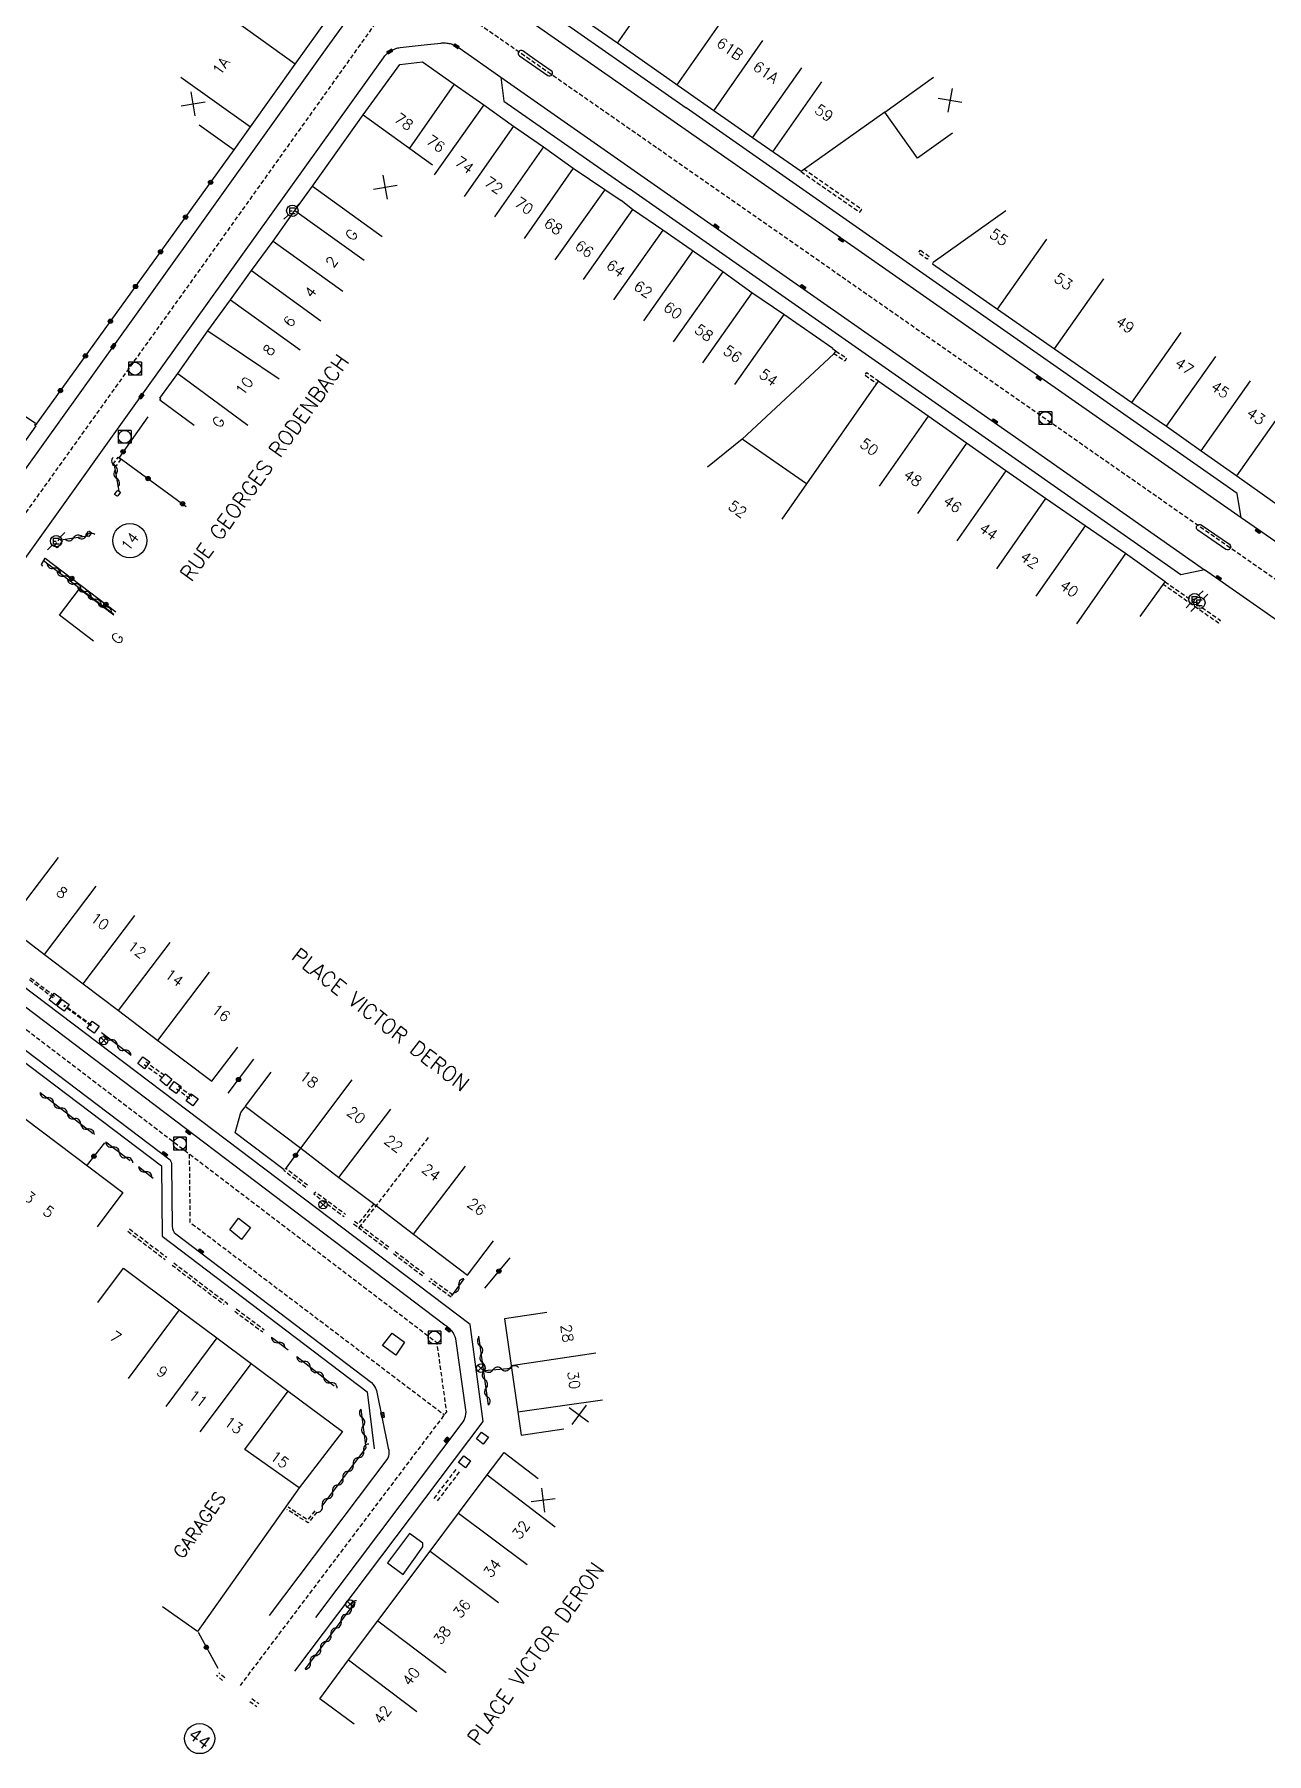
# Model space of a CAD drawing. Header units: millimetres. Extents: x 79000 to 80000, y 145000 to 146001.
# Drawn here: x 79543 to 79686.9, y 145018.3 to 145219.1 of the extents above; entities that cross this region are included whole.
import ezdxf
from ezdxf.enums import TextEntityAlignment as Align

# ---------------------------------------------------------------- set-up
doc = ezdxf.new("R2010")
doc.units = ezdxf.units.MM
doc.linetypes.add('DASHED', pattern=[0.75, 0.5, -0.25])
doc.layers.get('0').update_dxf_attribs({"linetype": 'CONTINUOUS'})
for name, color, linetype in [('W0001', 6, 'DASHED'), ('W0008', 7, 'CONTINUOUS'), ('W0017', 7, 'CONTINUOUS'), ('W0100', 7, 'CONTINUOUS'), ('W0112', 1, 'DASHED'), ('W0310', 3, 'CONTINUOUS'), ('W0322', 7, 'CONTINUOUS'), ('W0400', 7, 'CONTINUOUS'), ('W0420', 7, 'CONTINUOUS'), ('W0469', 7, 'CONTINUOUS'), ('W0471', 7, 'CONTINUOUS'), ('W0984', 7, 'CONTINUOUS'), ('W0989', 7, 'CONTINUOUS'), ('W0991', 7, 'CONTINUOUS'), ('W1102', 7, 'CONTINUOUS')]:
    doc.layers.add(name, color=color, linetype=linetype)
doc.styles.get("Standard").update_dxf_attribs({"font": 'romans.shx', "width": 0.85})

# ---------------------------------------------------------------- blocks, each defined once
blk = doc.blocks.new('T400')
for p, q in [((-0.15, 0.3), (0.15, 0.3)), ((-0.15, -0.25), (-0.15, 0.3)), ((-0.15, 0.15), (0.15, 0.15)), ((-0.15, 0), (0.15, 0)), ((0.15, 0.3), (0.15, -0.25)), ((-0.15, -0.15), (0.15, -0.15)), ((-0.15, -0.25), (-0.15, -0.3)), ((-0.15, -0.3), (0.15, -0.3)), ((0.15, -0.3), (0.15, -0.25))]:
    blk.add_line(p, q)
blk = doc.blocks.new('T420')
for p, q in [((0.75, 0.75), (-0.75, 0.75)), ((-0.75, 0.75), (-0.75, -0.75)), ((0.75, 0.75), (0.75, -0.75)), ((0.75, -0.75), (-0.75, -0.75))]:
    blk.add_line(p, q)
blk.add_ellipse((0, 0), major_axis=(-0.53, 0.53), ratio=1, start_param=3.926991, end_param=10.210176)
blk = doc.blocks.new('t112o')
at = {"color": 0, "linetype": 'Continuous'}
for p, q in [((-0.5, 0.5), (0.5, 0.5)), ((-0.5, -0.5), (-0.5, 0.5)), ((0.5, 0.5), (0.5, -0.5)), ((0.5, -0.5), (-0.5, -0.5))]:
    blk.add_line(p, q, dxfattribs=at)
blk = doc.blocks.new('t310o')
at = {"color": 0, "linetype": 'Continuous'}
for centre, start, end in [((-0.5, 0.38), 216.8699, 323.1304), ((0.5, -0.37), 36.8699, 143.1303)]:
    blk.add_arc(centre, 0.625, start, end, dxfattribs=at)
blk = doc.blocks.new('t322o')
at = {"color": 0, "linetype": 'Continuous'}
for radius in [0.25, 0.15]:
    blk.add_circle((0, 0), radius, dxfattribs=at)
blk = doc.blocks.new('t991o')
at = {"color": 0, "linetype": 'Continuous'}
for p, q in [((-1, 1), (1, -1)), ((-1, -1), (1, 1))]:
    blk.add_line(p, q, dxfattribs=at)
blk = doc.blocks.new('T471')
for p, q in [((-0.333334, 0.333334), (-0.333334, -0.333334)), ((-0.333334, 0.333334), (0.333334, 0.333334)), ((-0.333334, 0), (0, 0)), ((0.500001, 0.500001), (1.000002, 1.000002)), ((-0.500001, -0.500001), (-1.000002, -1.000002)), ((-0.333334, -0.333334), (0.333334, -0.333334))]:
    blk.add_line(p, q)
blk.add_ellipse((0, 0), major_axis=(0.471405, 0.471405), ratio=1, start_param=5.4977871438, end_param=11.780972451)
blk = doc.blocks.new('T469')
at = {"color": 0, "linetype": 'Continuous', "flags": 128}
for points in [[(-0.35, 0.35), (0.35, -0.35)], [(-0.35, -0.35), (0.35, 0.35)]]:
    blk.add_lwpolyline(points, dxfattribs=at)
at = {"color": 0, "linetype": 'Continuous'}
blk.add_circle((0, 0), 0.5, dxfattribs=at)

msp = doc.modelspace()

# ---------------------------------------------------------------- linework, layer by layer
at = {"layer": 'W0001', "flags": 128}
for points in [[(79516.13, 145275.16), (79615.82, 145205.8)], [(79503.14, 145108.97), (79561.9, 145191.02), (79586.83, 145225.97)], [(79615.82, 145205.8), (79855.84, 145038.37)], [(79567.05, 145026.24), (79591.16, 145058.22), (79590.03, 145066.26), (79534.74, 145108.4)], [(79561.08, 145088.32), (79561.16, 145080.37), (79590.89, 145057.87)]]:
    msp.add_lwpolyline(points, dxfattribs=at)
at = {"layer": 'W0008'}
for points in [[(79636.78, 145347.72), (79614.6, 145323.24), (79583.91, 145289.31), (79563.44, 145266.7), (79555.25, 145257.67, 0.090544), (79554.84, 145257, 0.050764), (79554.46, 145255.65, 0.078112), (79554.44, 145254.41, 0.093316), (79554.77, 145253.43, 0.044379), (79555.44, 145252.45, 0.069638), (79556.01, 145251.93), (79558.65, 145250.13), (79561.3, 145250.79), (79575.96, 145240.63), (79576.53, 145237.65), (79581.48, 145234.2), (79584.47, 145234.69), (79595.43, 145227.06), (79595.9, 145224.16), (79601.67, 145220.14), (79604.4, 145220.8), (79619.12, 145210.53)], [(79513.56, 145271.51), (79546.26, 145248.65), (79558.9, 145239.82), (79559.08, 145238.25), (79569.45, 145231.09), (79572.32, 145231.66), (79577.29, 145228.21, -0.037529), (79577.75, 145227.84, -0.044141), (79578.08, 145227.46, -0.05713), (79578.33, 145227.03, -0.052244), (79578.49, 145226.52), (79579.38, 145222.12, -0.055928), (79579.43, 145221.55, -0.055709), (79579.36, 145220.98, -0.045694), (79579.17, 145220.45, -0.048704), (79578.91, 145220), (79577.17, 145217.58), (79556.77, 145189.04), (79531.19, 145153.36), (79522.84, 145141.7), (79511.25, 145125.49), (79500.7, 145110.72)], [(79536.16, 145149.86), (79554.08, 145174.89), (79583.76, 145216.38, -0.05351), (79584.13, 145216.8, -0.046716), (79584.65, 145217.19, -0.051216), (79585.21, 145217.45, -0.062879), (79585.7, 145217.56), (79588.51, 145217.87), (79590.46, 145218.1, -0.044302), (79591.03, 145218.11, -0.049238), (79591.54, 145218.03, -0.04818), (79592.05, 145217.84, -0.039889), (79592.61, 145217.52), (79597.48, 145214.11), (79597.82, 145211.31), (79612.51, 145201.07)]]:
    msp.add_lwpolyline(points, format="xyb", dxfattribs=at)
at = {"layer": 'W0008', "flags": 128}
for points in [[(79799.35, 145243.95), (79792.08, 145237.79), (79779.85, 145227.38), (79744.57, 145197.47), (79721.55, 145177.97), (79703.89, 145162.99), (79698.98, 145158.88, -0.044144), (79698.49, 145158.54, -0.049931), (79698.01, 145158.32, -0.047065), (79697.46, 145158.2, -0.03493), (79696.69, 145158.15), (79691.72, 145158.18, -0.042892), (79690.96, 145158.25, -0.044765), (79690.26, 145158.44, -0.025058), (79689.73, 145158.67, -0.037391), (79689.4, 145158.86), (79683.95, 145162.64), (79683.49, 145165.5), (79619.12, 145210.53)], [(79533.53, 145106.81), (79558.84, 145087.67, -0.114252), (79559.01, 145087.08), (79559.08, 145079.87), (79559.11, 145079.62), (79559.2, 145079.39), (79559.34, 145079.18), (79559.52, 145079.01), (79582.38, 145061.63), (79582.56, 145061.42), (79582.72, 145061.2), (79582.85, 145060.97), (79582.95, 145060.73), (79584.32, 145053.96), (79584.38, 145053.74), (79584.41, 145053.51), (79584.41, 145053.28), (79584.36, 145053.04), (79584.28, 145052.82), (79570.43, 145034.43)]]:
    msp.add_lwpolyline(points, format="xyb", dxfattribs=at)
for points in [[(79683.95, 145162.64), (79636.77, 145195.63), (79601.66, 145220.12)], [(79597.47, 145214.11), (79625.91, 145194.2), (79633.64, 145188.81), (79659.52, 145170.71), (79679.68, 145156.57)], [(79783.27, 145084.33), (79825.19, 145055.14), (79856.17, 145033.53), (79853.22, 145033.05), (79783.9, 145081.38), (79783.27, 145084.33), (79777.47, 145088.34), (79774.46, 145087.95), (79708.22, 145134.15), (79707.65, 145137), (79701.95, 145141.02), (79699.03, 145140.55), (79689.87, 145146.96), (79689.49, 145149.73), (79679.68, 145156.57), (79676.91, 145155.98), (79612.51, 145201.07)], [(79573.43, 145027.94), (79595.43, 145057.08), (79593.9, 145068.41), (79521.91, 145122.86)], [(79575.85, 145034.2), (79593.08, 145057.04), (79593.2, 145057.25), (79593.29, 145057.47), (79593.36, 145057.7), (79593.4, 145057.96), (79593.41, 145058.21), (79593.39, 145058.47), (79592.26, 145066.47), (79592.22, 145066.73), (79592.14, 145066.99), (79592.04, 145067.23), (79591.9, 145067.47), (79591.74, 145067.68), (79591.56, 145067.88), (79591.36, 145068.05), (79591.15, 145068.21), (79590.92, 145068.35), (79535.95, 145109.99)], [(79532.82, 145105.87), (79557.84, 145086.95), (79557.92, 145078.76), (79581.87, 145060.54), (79582.68, 145053.91)]]:
    msp.add_lwpolyline(points, dxfattribs=at)
for points in [[(79600.8, 145216.66), (79600.05, 145217.18, 0.192929), (79599.78, 145217.24, 0.201413), (79599.56, 145217.1, 0.20317), (79599.5, 145216.84, 0.197595), (79599.65, 145216.61), (79602.96, 145214.3, 0.195488), (79603.21, 145214.25, 0.187944), (79603.44, 145214.38, 0.20509), (79603.51, 145214.65, 0.208214), (79603.37, 145214.87), (79601.85, 145215.92)], [(79679.27, 145161.82), (79682.57, 145159.56, -0.414214), (79682.67, 145159.07), (79682.66, 145159.06, -0.414214), (79682.17, 145158.96), (79678.87, 145161.22, -0.414214), (79678.78, 145161.71), (79678.79, 145161.73, -0.414214)]]:
    msp.add_lwpolyline(points, format="xyb", close=True, dxfattribs=at)
for points in [[(79566.82, 145080.86), (79568.24, 145079.76), (79567.2, 145078.37), (79565.81, 145079.47)], [(79583.65, 145065.96), (79584.8, 145067.43), (79586.24, 145066.35), (79585.22, 145064.86)]]:
    msp.add_lwpolyline(points, close=True, dxfattribs=at)
at = {"layer": 'W0017', "flags": 128}
msp.add_lwpolyline([(79572.18, 145086.49), (79566.44, 145090.82), (79567.09, 145093.19), (79567.6, 145093.84)], dxfattribs=at)
msp.add_lwpolyline([(79586.05, 145039.24), (79588.38, 145042.44), (79588.36, 145042.87), (79586.79, 145044), (79584.24, 145040.58)], close=True, dxfattribs=at)
at = {"layer": 'W0100', "flags": 128}
for points in [[(79620.03, 145211.83), (79611.1, 145218.08), (79607.09, 145220.84), (79603.63, 145223.24), (79600.52, 145225.44), (79592.81, 145230.83), (79587.09, 145234.82), (79582.57, 145237.97), (79578.97, 145240.45), (79571.85, 145245.41), (79566.12, 145249.41), (79561.18, 145252.87), (79561.25, 145252.97), (79561.12, 145253.05), (79564.47, 145256.76)], [(79562.25, 145208.53), (79566.33, 145205.64), (79568.23, 145208.32), (79573.47, 145215.62), (79577.32, 145221.01), (79577.4, 145221.02), (79576.93, 145223.89), (79576.85, 145223.88), (79570.08, 145228.6), (79565.23, 145231.98), (79560.54, 145235.18), (79556.8, 145237.76), (79553.96, 145233.65)], [(79561.66, 145173.42), (79557.64, 145176.39), (79557.75, 145176.53), (79557.66, 145176.6), (79559.74, 145179.49), (79563.27, 145184.47), (79565.92, 145188.11), (79568.35, 145191.52), (79570.89, 145194.94), (79573.41, 145198.55), (79575.49, 145201.37), (79581.38, 145209.7), (79585.67, 145215.58), (79588.32, 145215.89), (79592.03, 145213.28), (79595.48, 145210.86), (79598.94, 145208.38), (79602.46, 145205.98), (79605.93, 145203.48), (79611.55, 145199.7)], [(79650.23, 145207.56), (79646.16, 145204.65), (79642.32, 145210.04), (79632.55, 145203.08), (79626.89, 145207.01), (79622.35, 145210.19), (79620.03, 145211.83)], [(79636.37, 145181.77), (79636.61, 145182.12), (79636.23, 145182.39), (79636.25, 145182.41), (79630.54, 145186.38), (79626.81, 145188.91), (79623.39, 145191.36), (79616.41, 145196.26), (79612.87, 145198.64), (79611.55, 145199.7)], [(79656.48, 145198.51), (79647.99, 145192.46), (79647.88, 145192.3), (79655.49, 145187.03), (79662.13, 145182.39), (79671.17, 145176.13), (79675.23, 145173.33), (79679.29, 145170.47), (79683.45, 145167.56), (79687.6, 145164.6), (79693.72, 145160.33), (79697.02, 145160.32), (79702.5, 145165), (79704.99, 145167.15), (79709.5, 145170.93), (79713.99, 145174.67), (79725.54, 145184.36), (79731.39, 145189.39), (79735.26, 145192.64), (79732.03, 145196.46)], [(79672.17, 145151.1), (79675.06, 145155.18), (79670.43, 145158.46), (79665.71, 145161.71), (79661.11, 145164.9), (79656.47, 145168.14), (79651.88, 145171.36), (79647.39, 145174.53), (79641.56, 145178.61), (79633.16, 145166.6), (79625.67, 145171.83), (79636.39, 145181.79)], [(79525.48, 145157.38), (79529.54, 145154.46), (79533.49, 145159.97), (79537.04, 145164.87), (79537.16, 145164.89), (79543.22, 145173.37), (79543.04, 145173.48), (79543.14, 145173.64), (79538.98, 145176.41)], [(79625.67, 145171.83), (79621.62, 145168.56)], [(79633.16, 145166.6), (79630.3, 145162.5)], [(79549.91, 145148.24), (79545.93, 145151.27), (79548.28, 145154.36), (79552.26, 145151.33)], [(79539.77, 145115.01), (79544.16, 145111.65), (79548.68, 145108.23), (79552.82, 145105.09), (79557.42, 145101.61), (79563.74, 145096.83), (79566.76, 145100.82)], [(79570.63, 145097.9), (79567.62, 145093.91), (79574.1, 145089.01), (79578.57, 145085.6), (79582.91, 145082.31), (79587.29, 145078.96), (79593.6, 145074.2), (79596.61, 145078.19)], [(79536.96, 145089.91), (79539.97, 145093.91), (79553.33, 145083.85), (79550.32, 145079.85)], [(79550.42, 145070.99), (79553.41, 145075), (79559.91, 145070.15), (79564.32, 145066.87), (79568.31, 145063.88), (79572.65, 145060.63), (79579, 145055.91), (79573.91, 145049.34), (79562.03, 145032.56), (79557.95, 145035.45)], [(79602.83, 145069.82), (79597.89, 145069.09), (79598.69, 145063.65), (79599.47, 145058.21), (79599.87, 145055.5), (79604.82, 145056.23)], [(79580.35, 145021.73), (79576.32, 145024.69), (79579.68, 145029.27), (79583.11, 145033.81), (79589.21, 145041.95), (79592.54, 145046.38), (79595.88, 145050.86), (79597.88, 145053.48), (79601.85, 145050.44)]]:
    msp.add_lwpolyline(points, dxfattribs=at)
at = {"layer": 'W0112', "flags": 128}
for points in [[(79632.55, 145203.08), (79639.4, 145198.33), (79639.63, 145198.66), (79632.89, 145203.32)], [(79636.61, 145182.12), (79637.87, 145181.28), (79637.65, 145180.94), (79636.39, 145181.79)], [(79675.06, 145155.18), (79681.53, 145150.66), (79681.31, 145150.33), (79674.83, 145154.86)], [(79545.2, 145106.56), (79542.33, 145108.74)], [(79545.34, 145106.74), (79542.47, 145108.93)], [(79549.61, 145103.29), (79546.45, 145105.62)], [(79549.67, 145103.37), (79546.51, 145105.7)], [(79557.96, 145097.21), (79555.8, 145098.76)], [(79558.18, 145097.51), (79556.01, 145099.06)], [(79561.17, 145094.77), (79559.61, 145095.92)], [(79561.39, 145095.07), (79559.83, 145096.22)], [(79588.98, 145090.25), (79582.91, 145082.31), (79580.84, 145079.72), (79580.22, 145080.18)], [(79574.71, 145084.43), (79572.12, 145086.42)], [(79574.9, 145084.68), (79572.32, 145086.67)], [(79575.86, 145083.89), (79575.63, 145083.67), (79576.47, 145083.04), (79579.16, 145081.03)], [(79576.12, 145083.7), (79576.66, 145083.3), (79579.35, 145081.29)], [(79582.65, 145082.5), (79580.78, 145080.16), (79580.4, 145080.44)], [(79554.1, 145079.59), (79558.46, 145076.28)], [(79584.22, 145077.19), (79580.84, 145079.7)], [(79584.41, 145077.44), (79581.03, 145079.95)], [(79553.9, 145079.33), (79558.26, 145076.02)], [(79559.27, 145075.63), (79565.54, 145070.87), (79565.37, 145070.59)], [(79588.32, 145074.09), (79584.95, 145076.66)], [(79588.52, 145074.34), (79585.14, 145076.91)], [(79559.07, 145075.37), (79565.11, 145070.79), (79565.1, 145070.76)], [(79591.69, 145071.61), (79589.08, 145073.5)], [(79591.88, 145071.86), (79589.26, 145073.76)], [(79566.39, 145069.98), (79569.66, 145067.55)], [(79566.58, 145070.24), (79569.85, 145067.81)], [(79589.69, 145048.11), (79592.33, 145051.58)], [(79590.08, 145047.82), (79592.72, 145051.28)], [(79575.97, 145046.5), (79574.99, 145045.24), (79572.48, 145046.83)], [(79575.75, 145046.67), (79574.92, 145045.61), (79572.63, 145047.07)], [(79564.98, 145026.83), (79564.28, 145027.42)], [(79565.24, 145027.14), (79564.54, 145027.73)], [(79568.15, 145024.4), (79568.97, 145023.82)], [(79568.38, 145024.73), (79569.2, 145024.15)]]:
    msp.add_lwpolyline(points, dxfattribs=at)
for points in [[(79646.49, 145193.9), (79647.51, 145193.17), (79647.28, 145192.85), (79646.26, 145193.58)], [(79641.58, 145178.65), (79641.35, 145178.32), (79639.98, 145179.3), (79640.21, 145179.62)]]:
    msp.add_lwpolyline(points, close=True, dxfattribs=at)
at = {"layer": 'W0112'}
for points in [[(79553.11, 145169.49), (79552.51, 145168.67), (79552.19, 145168.9), (79552.78, 145169.72)], [(79553.04, 145165.63), (79552.7, 145165.15), (79552.37, 145165.38), (79552.72, 145165.87)], [(79546.25, 145159.94), (79545.66, 145159.12), (79545.33, 145159.35), (79545.93, 145160.18)], [(79549.67, 145160.88), (79549.32, 145160.41), (79549, 145160.65), (79549.36, 145161.12)]]:
    msp.add_lwpolyline(points, close=True, dxfattribs=at)
at = {"layer": 'W0310', "flags": 128}
for points in [[(79552.88, 145165.75), (79552.35, 145168.78)], [(79546.09, 145160.06), (79549.16, 145160.53)], [(79544.05, 145157.65), (79552.29, 145151.38)], [(79554.28, 145099.84), (79550.82, 145102.49)], [(79543.66, 145095.51), (79549.86, 145090.74)], [(79551.33, 145089.75), (79554.17, 145087.56)], [(79555.17, 145086.87), (79556.87, 145085.5)], [(79593.16, 145073.76), (79591.72, 145071.79)], [(79570.69, 145066.93), (79572.62, 145065.45)], [(79596.04, 145059.01), (79594.9, 145067.06)], [(79573.64, 145064.69), (79578.01, 145061.27)], [(79595.55, 145063.04), (79598.69, 145063.33)], [(79581.14, 145058.53), (79581.71, 145054.02), (79576.54, 145047.17)], [(79574.63, 145028.16), (79580.52, 145036.01)]]:
    msp.add_lwpolyline(points, dxfattribs=at)
at = {"layer": 'W0322', "flags": 128}
for points in [[(79543.11, 145173.44), (79566.33, 145205.64)], [(79556.26, 145174.43), (79552.89, 145169.69), (79560.73, 145163.98)], [(79543.97, 145157.01), (79543.82, 145157.21), (79544.27, 145157.92), (79552.5, 145151.66)], [(79565.63, 145095.45), (79568.64, 145099.4)], [(79572.32, 145086.57), (79574.1, 145089.01), (79580.13, 145096.99)], [(79551.19, 145089.66), (79549.16, 145087.07)], [(79598.53, 145076.2), (79595.58, 145072.65)], [(79562.12, 145032.49), (79564.43, 145028.29)]]:
    msp.add_lwpolyline(points, dxfattribs=at)
at = {"layer": 'W1102', "flags": 128}
for points in [[(79611.1, 145218.08), (79616.81, 145226.29)], [(79573.47, 145215.62), (79565.17, 145221.57)], [(79618.06, 145213.21), (79623.79, 145221.41)], [(79622.35, 145210.19), (79628.08, 145218.39)], [(79560.09, 145214.12), (79568.23, 145208.32)], [(79626.89, 145207.01), (79632.62, 145215.21)], [(79642.32, 145210.04), (79648.02, 145214.1)], [(79592.03, 145213.28), (79586.79, 145205.81)], [(79629.24, 145205.38), (79634.97, 145213.58)], [(79595.48, 145210.86), (79589.69, 145202.71)], [(79581.38, 145209.7), (79589.5, 145203.86)], [(79598.94, 145208.38), (79593.2, 145200.19)], [(79602.46, 145205.98), (79596.72, 145197.79)], [(79605.93, 145203.48), (79600.21, 145195.27)], [(79575.49, 145201.37), (79583.6, 145195.52)], [(79609.57, 145200.93), (79603.8, 145192.76)], [(79573.41, 145198.55), (79581.53, 145192.72)], [(79612.87, 145198.64), (79607.1, 145190.47)], [(79616.41, 145196.26), (79610.64, 145188.09)], [(79570.89, 145194.94), (79579.01, 145189.1)], [(79655.49, 145187.03), (79661.25, 145195.2)], [(79619.9, 145193.81), (79614.13, 145185.64)], [(79568.35, 145191.52), (79576.44, 145185.64)], [(79623.39, 145191.36), (79617.62, 145183.19)], [(79662.13, 145182.39), (79667.9, 145190.57)], [(79565.92, 145188.11), (79574.03, 145182.26)], [(79626.81, 145188.91), (79621.04, 145180.74)], [(79630.54, 145186.38), (79624.77, 145178.21)], [(79563.27, 145184.47), (79571.57, 145178.88)], [(79671.17, 145176.13), (79676.94, 145184.3)], [(79675.23, 145173.33), (79681, 145181.5)], [(79559.74, 145179.49), (79567.91, 145173.45)], [(79679.29, 145170.47), (79685.05, 145178.64)], [(79647.39, 145174.53), (79641.67, 145166.33)], [(79683.45, 145167.56), (79689.22, 145175.73)], [(79651.88, 145171.36), (79646.16, 145163.16)], [(79656.47, 145168.14), (79650.75, 145159.94)], [(79661.11, 145164.9), (79655.38, 145156.7)], [(79665.71, 145161.71), (79659.98, 145153.51)], [(79670.43, 145158.46), (79664.7, 145150.26)], [(79539.77, 145115.01), (79545.8, 145122.98)], [(79544.16, 145111.65), (79550.21, 145119.62)], [(79548.68, 145108.23), (79554.73, 145116.19)], [(79552.82, 145105.09), (79558.86, 145113.06)], [(79557.42, 145101.61), (79563.45, 145109.59)], [(79578.57, 145085.6), (79584.63, 145093.56)], [(79587.29, 145078.96), (79593.36, 145086.9)], [(79559.91, 145070.15), (79553.94, 145062.13)], [(79564.32, 145066.87), (79558.35, 145058.85)], [(79568.31, 145063.88), (79562.32, 145055.87)], [(79598.69, 145063.65), (79608.59, 145065.11)], [(79573.91, 145049.34), (79567.59, 145053.82), (79572.65, 145060.63)], [(79599.47, 145058.21), (79609.37, 145059.64)], [(79595.88, 145050.86), (79603.83, 145044.8)], [(79592.54, 145046.38), (79600.55, 145040.4)], [(79589.21, 145041.95), (79597.22, 145035.96)], [(79583.11, 145033.81), (79591.09, 145027.77)], [(79579.68, 145029.27), (79587.65, 145023.23)]]:
    msp.add_lwpolyline(points, dxfattribs=at)
at = {"layer": 'W1102'}
for centre, radius in [((79554.14, 145159.98), 2), ((79562.3, 145020.06), 1.76)]:
    msp.add_circle(centre, radius, dxfattribs=at)

# ---------------------------------------------------------------- block references
at = {"layer": 'W0112'}
for p, rotation in [((79545.41, 145106.43), 322.4364129022446), ((79546.35, 145105.7), 323.9466950633444), ((79549.85, 145103.16), 143.9466950628059), ((79555.76, 145098.99), 322.6023648241717), ((79558.36, 145097.01), 319.6141713978134), ((79559.43, 145096.1), 323.9499825182345), ((79561.41, 145094.66), 143.9499825157833), ((79595.32, 145055.15), 232.9003860297755), ((79593.24, 145052.4), 52.9003860295829)]:
    msp.add_blockref('t112o', p, dxfattribs=dict(at, rotation=rotation))
at = {"layer": 'W0310'}
for p, rotation in [((79552.36, 145168.7), 99.90903665968031), ((79552.62, 145167.23), 99.90903665968031), ((79547.57, 145160.29), 8.747088636673137), ((79549.06, 145160.52), 8.747088636673137), ((79545.25, 145156.74), 322.7365769057548), ((79546.44, 145155.83), 322.7365769057548), ((79547.64, 145154.92), 322.7365769057548), ((79548.83, 145154.01), 322.7365769057548), ((79550.02, 145153.1), 322.7365769057548), ((79551.22, 145152.2), 322.7365769057548), ((79551.9, 145101.67), 142.4496765504681), ((79553.48, 145100.45), 142.4496765504681), ((79544.45, 145094.9), 322.4049977432138), ((79546.04, 145093.68), 322.4049977432138), ((79547.62, 145092.46), 322.4049977432138), ((79549.21, 145091.24), 322.4049977432138), ((79552.12, 145089.14), 322.195544066437), ((79553.7, 145087.91), 322.195544066437), ((79555.95, 145086.24), 320.8987705277217), ((79592.57, 145072.96), 233.9001383792305), ((79571.48, 145066.32), 322.5691713424396), ((79595.06, 145065.94), 98.06207334071654), ((79574.42, 145064.08), 321.9300479636707), ((79576, 145062.84), 321.9300479636707), ((79595.34, 145063.96), 98.06207334071654), ((79596.55, 145063.13), 5.282479894441502), ((79598.54, 145063.31), 5.282479894441502), ((79577.57, 145061.61), 321.9300479636707), ((79595.62, 145061.98), 98.06207334071654), ((79595.9, 145060), 98.06207334071654), ((79581.26, 145057.54), 277.2113126837892), ((79581.51, 145055.56), 277.2113126837892), ((79581.44, 145053.66), 232.9455625064322), ((79579.03, 145050.47), 232.9455625064322), ((79580.23, 145052.06), 232.9455625064322), ((79577.82, 145048.87), 232.9455625064322), ((79576.62, 145047.28), 232.9455625064322), ((79580.03, 145035.36), 53.11758309550958), ((79578.83, 145033.76), 53.11758309550958), ((79576.43, 145030.56), 53.11758309550958), ((79577.63, 145032.16), 53.11758309550958), ((79575.23, 145028.96), 53.11758309550958)]:
    msp.add_blockref('t310o', p, dxfattribs=dict(at, rotation=rotation))
at = {"layer": 'W0322'}
for p, rotation in [((79563.58, 145201.83), 54.19257782697328), ((79560.66, 145197.77), 54.19257782697328), ((79557.73, 145193.72), 54.19257782697328), ((79554.81, 145189.66), 54.19257782697328), ((79551.88, 145185.61), 54.19257782697328), ((79548.96, 145181.55), 54.19257782697328), ((79546.03, 145177.5), 54.19257782697328), ((79553.36, 145170.36), 234.470986606538), ((79556.27, 145167.23), 323.9610547748005), ((79560.31, 145164.29), 323.9610547748005), ((79547.37, 145155.56), 322.7365769058035), ((79551.35, 145152.53), 322.7365769058035), ((79566.84, 145097.04), 52.64937511391973), ((79549.95, 145088.08), 231.8501898229859), ((79573.5, 145088.18), 53.7985282611666), ((79597.25, 145074.66), 230.3792073848874), ((79563.08, 145030.73), 298.7709380019415)]:
    msp.add_blockref('t322o', p, dxfattribs=dict(at, rotation=rotation))
at = {"layer": 'W0400'}
for p, rotation in [((79592.28, 145217.73), 56.64888214856073), ((79584.51, 145217.1), 121.4437814566253), ((79622.65, 145196.67), 54.76241707537576), ((79637.22, 145195.14), 235.0306538224039), ((79632.79, 145189.59), 55.38183311777898), ((79552.21, 145182.68), 144.3670794206867), ((79660.35, 145178.96), 55.03065382336904), ((79555.49, 145176.86), 324.3738140209446), ((79655.2, 145173.91), 55.15250806140023), ((79685.91, 145161.1), 235.1159155832064), ((79681.33, 145155.6), 55.03839526057128), ((79560.97, 145090.88), 232.8559514515381), ((79558.24, 145088.32), 52.90843626934322), ((79562.45, 145076.97), 52.74093182288535), ((79591.31, 145067.84), 228.1659706586921), ((79583.67, 145057.86), 11.49128188129253), ((79591.15, 145054.93), 142.9670298334138)]:
    msp.add_blockref('T400', p, dxfattribs=dict(at, rotation=rotation))
at = {"layer": 'W0420'}
for p in [(79554.75, 145180.07), (79661.08, 145174.29), (79553.54, 145172.1), (79559.99, 145089.55), (79589.72, 145066.9)]:
    msp.add_blockref('T420', p, dxfattribs=at)
at = {"layer": 'W0469'}
for p in [(79551.09, 145101.58), (79576.71, 145082.42), (79595.15, 145063.33), (79579.89, 145035.77)]:
    msp.add_blockref('T469', p, dxfattribs=at)
at = {"layer": 'W0471'}
for p in [(79573.12, 145198.51), (79545.54, 145159.92), (79678.51, 145153.13), (79679.06, 145152.72)]:
    msp.add_blockref('T471', p, dxfattribs=at)
at = {"layer": 'W0991'}
for p, rotation in [((79561.55, 145211), 54.73829201206198), ((79649.94, 145211.41), 305.4614008886919), ((79583.99, 145201.27), 54.73829201206198), ((79606.6, 145057.88), 278.3848907032499), ((79602.44, 145047.92), 52.64778175975371)]:
    msp.add_blockref('t991o', p, dxfattribs=dict(at, rotation=rotation))

# ---------------------------------------------------------------- texts
at = {"layer": 'W0984'}
for s, rotation, p in [('GARAGES', 54.6948, (79562.26, 145045)), ('44', 322.4808, (79562.3, 145020.06))]:
    msp.add_text(s, height=1.5, rotation=rotation, dxfattribs=at).set_placement(p, align=Align.MIDDLE)
at = {"layer": 'W0989'}
for s, rotation, p in [('RUE GEORGES RODENBACH', 54.3716, (79569.87, 145168.53)), ('PLACE VICTOR DERON', 321.955, (79583.41, 145104.04)), ('PLACE VICTOR DERON', 54.4999, (79601.55, 145030))]:
    msp.add_text(s, height=1.75, rotation=rotation, dxfattribs=at).set_placement(p, align=Align.MIDDLE)
at = {"layer": 'W0991'}
for s, rotation, p in [('61B', 325.0805, (79624.24, 145217.42)), ('1A', 54.3448, (79564.78, 145215.4)), ('61A', 325.0805, (79628.43, 145214.7)), ('78', 324.5401, (79586.16, 145208.91)), ('59', 325.0805, (79635.24, 145209.93)), ('76', 324.5401, (79589.88, 145206.34)), ('74', 324.5401, (79593.22, 145203.86)), ('72', 324.5401, (79596.66, 145201.47)), ('70', 324.5401, (79600.19, 145199.09)), ('G', 52.4414, (79580.03, 145195.69)), ('68', 324.5401, (79603.62, 145196.71)), ('55', 325.2864, (79655.67, 145195.41)), ('66', 324.1775, (79607.23, 145194.07)), ('2', 52.4414, (79577.73, 145192.54)), ('64', 324.1775, (79610.9, 145191.8)), ('62', 324.1775, (79614.1, 145189.33)), ('53', 325.2864, (79663.2, 145190.26)), ('4', 52.4414, (79575.25, 145189.01)), ('6', 52.4414, (79572.77, 145185.58)), ('60', 324.1775, (79617.58, 145186.87)), ('49', 325.2864, (79670.4, 145185.2)), ('58', 324.1775, (79621.21, 145184.26)), ('8', 52.4414, (79570.39, 145182.24)), ('56', 324.1775, (79624.55, 145181.79)), ('54', 324.1775, (79628.75, 145179.04)), ('47', 325.2864, (79677.32, 145180.34)), ('10', 52.4414, (79567.52, 145178.04)), ('45', 325.2864, (79681.51, 145177.61)), ('G', 52.4414, (79564.47, 145173.85)), ('43', 325.2864, (79685.69, 145174.5)), ('50', 324.1775, (79640.51, 145170.92)), ('48', 324.1775, (79645.59, 145167.29)), ('52', 324.1775, (79625.14, 145163.66)), ('46', 324.1775, (79650.23, 145164.24)), ('44', 324.1775, (79654.44, 145161.05)), ('14', 52.4414, (79554.14, 145159.87)), ('42', 324.1775, (79659.23, 145157.72)), ('40', 324.1775, (79663.87, 145154.38)), ('G', 52.4414, (79552.67, 145148.57)), ('8', 322.6484, (79546.21, 145118.89)), ('10', 322.8125, (79550.65, 145115.52)), ('12', 322.8446, (79554.98, 145112.23)), ('14', 322.9075, (79559.34, 145108.93)), ('16', 322.8812, (79564.8, 145104.8)), ('18', 322.9043, (79575.08, 145097.05)), ('20', 322.6795, (79580.58, 145092.87)), ('22', 322.7625, (79584.97, 145089.53)), ('24', 322.616, (79589.35, 145086.19)), ('1  3  5', 323.0227, (79542.44, 145083.28)), ('26', 322.9863, (79594.66, 145082.17)), ('7', 323.3165, (79552.48, 145066.96)), ('28', 278.4098, (79605.22, 145067.39)), ('9', 323.3135, (79557.93, 145062.9)), ('30', 278.1834, (79606.01, 145061.93)), ('11', 323.2141, (79562.12, 145059.77)), ('13', 323.1512, (79566.28, 145056.66)), ('15', 323.3889, (79571.65, 145052.65)), ('32', 53.2576, (79599.82, 145044.44)), ('34', 53.0668, (79596.47, 145039.96)), ('38  36', 53.2038, (79591.77, 145033.69)), ('40', 52.8761, (79586.98, 145027.31)), ('42', 53.762, (79583.65, 145022.84))]:
    msp.add_text(s, height=1.25, rotation=rotation, dxfattribs=at).set_placement(p, align=Align.MIDDLE)

doc.saveas('drawing.dxf')
